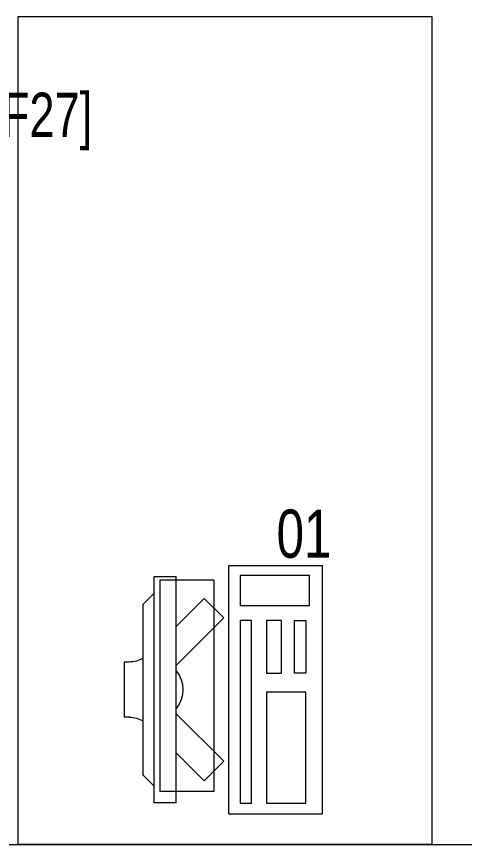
# Model space of a CAD drawing. Header units: millimetres. Extents: x -160614 to 59925, y -157025 to 0.
# Drawn here: x -40487 to -39675, y -115863 to -114363 of the extents above; entities that cross this region are included whole.
import ezdxf

# ---------------------------------------------------------------- set-up
doc = ezdxf.new("R2010")
doc.units = ezdxf.units.MM
doc.header["$LTSCALE"] = 8
for name, color, linetype, lineweight in [('72_EGR_BASE_TEXT', 9, 'Continuous', 5), ('72_EGR_EQP_TAG', 9, 'Continuous', 5), ('LOADING', 9, 'Continuous', 5), ('Walls', 9, 'Continuous', 5)]:
    doc.layers.add(name, color=color, linetype=linetype, lineweight=lineweight)
doc.styles.add('X3G_ENTITY_257CFD', font='swisscl.ttf', dxfattribs={"height": 200})
doc.styles.add('X3G_ENTITY_9F38', font='swisscl.ttf', dxfattribs={"height": 0.2})

# ---------------------------------------------------------------- blocks, each defined once
blk = doc.blocks.new('ITCWLS1-P')
at = {"layer": 'LOADING'}
for p, q in [((-0.17, 0.45), (-0.17, 0)), ((-0.17, 0.45), (0, 0.45)), ((0, 0.45), (0, 0)), ((-0.2651, 0.43, 0), (-0.3051, 0.43, 0)), ((-0.3051, 0.43, 0), (-0.3051, 0.02, 0)), ((-0.2651, 0.43, 0), (-0.2651, 0.02, 0)), ((-0.1496, 0.4305), (-0.1291, 0.4305)), ((-0.1291, 0.4305), (-0.1291, 0.4089)), ((-0.197, 0.4094), (-0.295, 0.4094)), ((-0.295, 0.0264), (-0.295, 0.4094)), ((-0.197, 0.0264), (-0.197, 0.4094)), ((-0.3251, 0.38, 0), (-0.3051, 0.4, 0)), ((-0.3251, 0.38, 0), (-0.3251, 0.07, 0)), ((-0.3503, 0.275), (-0.3596, 0.275)), ((-0.3596, 0.175), (-0.3596, 0.275)), ((-0.3503, 0.175), (-0.3596, 0.175)), ((-0.3251, 0.07, 0), (-0.3051, 0.05, 0)), ((-0.3051, 0.02, 0), (-0.2651, 0.02, 0)), ((-0.197, 0.0264), (-0.295, 0.0264)), ((-0.17, 0), (0, 0))]:
    blk.add_line(p, q, dxfattribs=at)
at = {"layer": 'LOADING', "extrusion": (2.48281e-10, 3.18408e-10, -1)}
for p, q in [((-0.2651, 0.3395), (-0.2144, 0.3902)), ((-0.1791, 0.3548), (-0.2144, 0.3902)), ((-0.2651, 0.2688), (-0.1791, 0.3548))]:
    blk.add_line(p, q, dxfattribs=at)
at = {"layer": 'LOADING', "extrusion": (2.48281e-10, -3.18408e-10, -1)}
for p, q in [((-0.2651, 0.1812), (-0.1791, 0.0952)), ((-0.2651, 0.1105), (-0.2144, 0.0598)), ((-0.1791, 0.0952), (-0.2144, 0.0598))]:
    blk.add_line(p, q, dxfattribs=at)
at = {"layer": 'LOADING'}
for points in [[(-0.1291, 0.4089), (-0.1291, 0.1), (-0.1496, 0.1), (-0.1496, 0.4305)], [(-0.1496, 0.1), (-0.1496, 0.1), (-0.1496, 0.1), (-0.1496, 0.1), (-0.1496, 0.1), (-0.1496, 0.1), (-0.1496, 0.1), (-0.1496, 0.1), (-0.1496, 0.1)], [(-0.1496, 0.1), (-0.1496, 0.1), (-0.1496, 0.1), (-0.1496, 0.1), (-0.1496, 0.1), (-0.1496, 0.1), (-0.1496, 0.1), (-0.1496, 0.1), (-0.1496, 0.1), (-0.1496, 0.1), (-0.1496, 0.1), (-0.1496, 0.1), (-0.1496, 0.1), (-0.1496, 0.1), (-0.1496, 0.1), (-0.1496, 0.1), (-0.1496, 0.1), (-0.1496, 0.1)], [(-0.1496, 0.1), (-0.1496, 0.1), (-0.1496, 0.1), (-0.1496, 0.1), (-0.1496, 0.1), (-0.1496, 0.1), (-0.1496, 0.1), (-0.1496, 0.1), (-0.1496, 0.1), (-0.1496, 0.1)], [(-0.1496, 0.1), (-0.1496, 0.1), (-0.1496, 0.1), (-0.1496, 0.1), (-0.1496, 0.1), (-0.1496, 0.1), (-0.1496, 0.1)], [(-0.1496, 0.1), (-0.1496, 0.1), (-0.1496, 0.1), (-0.1496, 0.1), (-0.1496, 0.1), (-0.1496, 0.1), (-0.1496, 0.1), (-0.1496, 0.1), (-0.1496, 0.1), (-0.1496, 0.1)], [(-0.1496, 0.1), (-0.1496, 0.1), (-0.1496, 0.1), (-0.1496, 0.1), (-0.1496, 0.1), (-0.1496, 0.1), (-0.1496, 0.1), (-0.1496, 0.1), (-0.1496, 0.1), (-0.1496, 0.1), (-0.1496, 0.1), (-0.1496, 0.1), (-0.1496, 0.1), (-0.1496, 0.1), (-0.1496, 0.1)], [(-0.1496, 0.1), (-0.1496, 0.1), (-0.1496, 0.1), (-0.1496, 0.1), (-0.1496, 0.1), (-0.1496, 0.1), (-0.1496, 0.1), (-0.1496, 0.1), (-0.1496, 0.1), (-0.1496, 0.1)], [(-0.1496, 0.1), (-0.1496, 0.1), (-0.1496, 0.1), (-0.1496, 0.1), (-0.1496, 0.1), (-0.1496, 0.1), (-0.1496, 0.1), (-0.1496, 0.1), (-0.1496, 0.1), (-0.1496, 0.1)], [(-0.1496, 0.1), (-0.1496, 0.1), (-0.1496, 0.1), (-0.1496, 0.1), (-0.1496, 0.1), (-0.1496, 0.1), (-0.1496, 0.1), (-0.1496, 0.1), (-0.1496, 0.1), (-0.1496, 0.1), (-0.1496, 0.1), (-0.1496, 0.1), (-0.1496, 0.1), (-0.1496, 0.1), (-0.1496, 0.1), (-0.1496, 0.1), (-0.1496, 0.1), (-0.1496, 0.1), (-0.1496, 0.1), (-0.1496, 0.1), (-0.1496, 0.1), (-0.1496, 0.1), (-0.1496, 0.1), (-0.1496, 0.1), (-0.1496, 0.1), (-0.1496, 0.1), (-0.1496, 0.1), (-0.1496, 0.1), (-0.1496, 0.1), (-0.1496, 0.1), (-0.1496, 0.1), (-0.1496, 0.1), (-0.1496, 0.1), (-0.1496, 0.1), (-0.1496, 0.1), (-0.1496, 0.1), (-0.1496, 0.1), (-0.1496, 0.1), (-0.1496, 0.1), (-0.1496, 0.1), (-0.1496, 0.1), (-0.1496, 0.1), (-0.1496, 0.1), (-0.1496, 0.1), (-0.1496, 0.1), (-0.1496, 0.1), (-0.1496, 0.1), (-0.1496, 0.1), (-0.1496, 0.1), (-0.1496, 0.1), (-0.1496, 0.1), (-0.1496, 0.1), (-0.1496, 0.1), (-0.1496, 0.1)], [(-0.1496, 0.1), (-0.1496, 0.1), (-0.1496, 0.1), (-0.1496, 0.1), (-0.1496, 0.1), (-0.1496, 0.1), (-0.1496, 0.1), (-0.1496, 0.1), (-0.1496, 0.1), (-0.1496, 0.1), (-0.1496, 0.1), (-0.1496, 0.1), (-0.1496, 0.1), (-0.1496, 0.1), (-0.1496, 0.1), (-0.1496, 0.1), (-0.1496, 0.1), (-0.1496, 0.1), (-0.1496, 0.1), (-0.1496, 0.1), (-0.1496, 0.1), (-0.1496, 0.1), (-0.1496, 0.1), (-0.1496, 0.1), (-0.1496, 0.1), (-0.1496, 0.1), (-0.1496, 0.1), (-0.1496, 0.1), (-0.1496, 0.1), (-0.1496, 0.1), (-0.1496, 0.1), (-0.1496, 0.1), (-0.1496, 0.1), (-0.1496, 0.1), (-0.1496, 0.1), (-0.1496, 0.1), (-0.1496, 0.1), (-0.1496, 0.1), (-0.1496, 0.1), (-0.1496, 0.1), (-0.1496, 0.1), (-0.1496, 0.1), (-0.1496, 0.1), (-0.1496, 0.1), (-0.1496, 0.1), (-0.1496, 0.1), (-0.1496, 0.1), (-0.1496, 0.1), (-0.1496, 0.1), (-0.1496, 0.1), (-0.1496, 0.1), (-0.1496, 0.1), (-0.1496, 0.1), (-0.1496, 0.1), (-0.1496, 0.1), (-0.1496, 0.1), (-0.1496, 0.1), (-0.1496, 0.1), (-0.1496, 0.1), (-0.1496, 0.1), (-0.1496, 0.1), (-0.1496, 0.1), (-0.1496, 0.1), (-0.1496, 0.1), (-0.1496, 0.1), (-0.1496, 0.1), (-0.1496, 0.1), (-0.1496, 0.1), (-0.1496, 0.1), (-0.1496, 0.1), (-0.1496, 0.1), (-0.1496, 0.1), (-0.1496, 0.1), (-0.1496, 0.1), (-0.1496, 0.1), (-0.1496, 0.1), (-0.1496, 0.1), (-0.1496, 0.1), (-0.1496, 0.1), (-0.1496, 0.1), (-0.1496, 0.1), (-0.1496, 0.1), (-0.1496, 0.1), (-0.1496, 0.1), (-0.1496, 0.1), (-0.1496, 0.1), (-0.1496, 0.1), (-0.1496, 0.1), (-0.1496, 0.1)], [(-0.1496, 0.1), (-0.1496, 0.1), (-0.1496, 0.1), (-0.1496, 0.1), (-0.1496, 0.1), (-0.1496, 0.1), (-0.1496, 0.1), (-0.1496, 0.1), (-0.1496, 0.1), (-0.1496, 0.1), (-0.1496, 0.1), (-0.1496, 0.1)], [(-0.1496, 0.1), (-0.1496, 0.1), (-0.1496, 0.1), (-0.1496, 0.1), (-0.1496, 0.1), (-0.1496, 0.1), (-0.1496, 0.1)], [(-0.1496, 0.1), (-0.1496, 0.1), (-0.1496, 0.1), (-0.1496, 0.1), (-0.1496, 0.1), (-0.1496, 0.1), (-0.1496, 0.1), (-0.1496, 0.1), (-0.1496, 0.1), (-0.1496, 0.1), (-0.1496, 0.1), (-0.1496, 0.1), (-0.1496, 0.1), (-0.1496, 0.1), (-0.1496, 0.1), (-0.1496, 0.1), (-0.1496, 0.1)], [(-0.1496, 0.1), (-0.1496, 0.1), (-0.1496, 0.1), (-0.1496, 0.1), (-0.1496, 0.1), (-0.1496, 0.1), (-0.1496, 0.1), (-0.1496, 0.1), (-0.1496, 0.1), (-0.1496, 0.1), (-0.1496, 0.1), (-0.1496, 0.1), (-0.1496, 0.1), (-0.1496, 0.1), (-0.1496, 0.1), (-0.1496, 0.1), (-0.1496, 0.1), (-0.1496, 0.1), (-0.1496, 0.1), (-0.1496, 0.1), (-0.1496, 0.1), (-0.1496, 0.1), (-0.1496, 0.1), (-0.1496, 0.1), (-0.1496, 0.1), (-0.1496, 0.1), (-0.1496, 0.1), (-0.1496, 0.1), (-0.1496, 0.1), (-0.1496, 0.1), (-0.1496, 0.1), (-0.1496, 0.1), (-0.1496, 0.1), (-0.1496, 0.1), (-0.1496, 0.1), (-0.1496, 0.1), (-0.1496, 0.1), (-0.1496, 0.1), (-0.1496, 0.1), (-0.1496, 0.1), (-0.1496, 0.1), (-0.1496, 0.1), (-0.1496, 0.1), (-0.1496, 0.1), (-0.1496, 0.1), (-0.1496, 0.1), (-0.1496, 0.1), (-0.1496, 0.1), (-0.1496, 0.1), (-0.1496, 0.1), (-0.1496, 0.1), (-0.1496, 0.1), (-0.1496, 0.1), (-0.1496, 0.1), (-0.1496, 0.1), (-0.1496, 0.1), (-0.1496, 0.1), (-0.1496, 0.1), (-0.1496, 0.1), (-0.1496, 0.1), (-0.1496, 0.1), (-0.1496, 0.1), (-0.1496, 0.1), (-0.1496, 0.1), (-0.1496, 0.1), (-0.1496, 0.1), (-0.1496, 0.1), (-0.1496, 0.1), (-0.1496, 0.1), (-0.1496, 0.1), (-0.1496, 0.1), (-0.1496, 0.1), (-0.1496, 0.1), (-0.1496, 0.1), (-0.1496, 0.1), (-0.1496, 0.1), (-0.1496, 0.1), (-0.1496, 0.1), (-0.1496, 0.1), (-0.1496, 0.1), (-0.1496, 0.1), (-0.1496, 0.1), (-0.1496, 0.1), (-0.1496, 0.1), (-0.1496, 0.1), (-0.1496, 0.1), (-0.1496, 0.1), (-0.1496, 0.1), (-0.1496, 0.1), (-0.1496, 0.1), (-0.1496, 0.1), (-0.1496, 0.1), (-0.1496, 0.1), (-0.1496, 0.1), (-0.1496, 0.1), (-0.1496, 0.1), (-0.1496, 0.1), (-0.1496, 0.1), (-0.1496, 0.1), (-0.1496, 0.1), (-0.1496, 0.1), (-0.1496, 0.1), (-0.1496, 0.1), (-0.1496, 0.1), (-0.1496, 0.1), (-0.1496, 0.1), (-0.1496, 0.1), (-0.1496, 0.1), (-0.1496, 0.1), (-0.1496, 0.1), (-0.1496, 0.1)], [(-0.1496, 0.1), (-0.1496, 0.1), (-0.1496, 0.1), (-0.1496, 0.1), (-0.1496, 0.1), (-0.1496, 0.1), (-0.1496, 0.1), (-0.1496, 0.1)]]:
    blk.add_lwpolyline(points, dxfattribs=at)
for points in [[(-0.1019, 0.4305), (-0.0304, 0.4305), (-0.0304, 0.2294), (-0.1019, 0.2294)], [(-0.1019, 0.1954), (-0.0747, 0.1954), (-0.0747, 0.1), (-0.1019, 0.1)], [(-0.0304, 0.1954), (-0.0508, 0.1954), (-0.0508, 0.1), (-0.0304, 0.1)], [(-0.1496, 0.1), (-0.1496, 0.1), (-0.1496, 0.1), (-0.1496, 0.1), (-0.1496, 0.1), (-0.1496, 0.1), (-0.1496, 0.1), (-0.1496, 0.1), (-0.1496, 0.1), (-0.1496, 0.1), (-0.1496, 0.1), (-0.1496, 0.1), (-0.1496, 0.1), (-0.1496, 0.1), (-0.1496, 0.1), (-0.1496, 0.1), (-0.1496, 0.1), (-0.1496, 0.1), (-0.1496, 0.1), (-0.1496, 0.1), (-0.1496, 0.1), (-0.1496, 0.1), (-0.1496, 0.1), (-0.1496, 0.1), (-0.1496, 0.1), (-0.1496, 0.1), (-0.1496, 0.1), (-0.1496, 0.1), (-0.1496, 0.1), (-0.1496, 0.1), (-0.1496, 0.1), (-0.1496, 0.1), (-0.1496, 0.1), (-0.1496, 0.1), (-0.1496, 0.1), (-0.1496, 0.1), (-0.1496, 0.1), (-0.1496, 0.1), (-0.1496, 0.1), (-0.1496, 0.1), (-0.1496, 0.1), (-0.1496, 0.1), (-0.1496, 0.1), (-0.1496, 0.1), (-0.1496, 0.1), (-0.1496, 0.1), (-0.1496, 0.1), (-0.1496, 0.1), (-0.1496, 0.1), (-0.1496, 0.1), (-0.1496, 0.1), (-0.1496, 0.1), (-0.1496, 0.1), (-0.1496, 0.1), (-0.1496, 0.1), (-0.1496, 0.1), (-0.1496, 0.1), (-0.1496, 0.1), (-0.1496, 0.1), (-0.1496, 0.1), (-0.1496, 0.1), (-0.1496, 0.1), (-0.1496, 0.1), (-0.1496, 0.1), (-0.1496, 0.1), (-0.1496, 0.1), (-0.1496, 0.1), (-0.1496, 0.1), (-0.1496, 0.1), (-0.1496, 0.1), (-0.1496, 0.1), (-0.1496, 0.1), (-0.1496, 0.1), (-0.1496, 0.1), (-0.1496, 0.1), (-0.1496, 0.1), (-0.1496, 0.1), (-0.1496, 0.1), (-0.1496, 0.1), (-0.1496, 0.1), (-0.1496, 0.1), (-0.1496, 0.1), (-0.1496, 0.1), (-0.1496, 0.1), (-0.1496, 0.1), (-0.1496, 0.1), (-0.1496, 0.1), (-0.1496, 0.1), (-0.1496, 0.1), (-0.1496, 0.1), (-0.1496, 0.1), (-0.1496, 0.1), (-0.1496, 0.1), (-0.1496, 0.1), (-0.1496, 0.1), (-0.1496, 0.1), (-0.1496, 0.1), (-0.1496, 0.1), (-0.1496, 0.1), (-0.1496, 0.1), (-0.1496, 0.1), (-0.1496, 0.1), (-0.1496, 0.1), (-0.1496, 0.1), (-0.1496, 0.1), (-0.1496, 0.1), (-0.1496, 0.1), (-0.1496, 0.1), (-0.1496, 0.1), (-0.1496, 0.1), (-0.1496, 0.1), (-0.1496, 0.1), (-0.1496, 0.1), (-0.1496, 0.1), (-0.1496, 0.1), (-0.1496, 0.1), (-0.1496, 0.1), (-0.1496, 0.1), (-0.1496, 0.1), (-0.1496, 0.1), (-0.1496, 0.1), (-0.1496, 0.1), (-0.1496, 0.1), (-0.1496, 0.1), (-0.1496, 0.1), (-0.1496, 0.1), (-0.1496, 0.1), (-0.1496, 0.1), (-0.1496, 0.1), (-0.1496, 0.1), (-0.1496, 0.1), (-0.1496, 0.1), (-0.1496, 0.1), (-0.1496, 0.1), (-0.1496, 0.1), (-0.1496, 0.1), (-0.1496, 0.1), (-0.1496, 0.1), (-0.1496, 0.1), (-0.1496, 0.1), (-0.1496, 0.1), (-0.1496, 0.1), (-0.1496, 0.1), (-0.1496, 0.1), (-0.1496, 0.1), (-0.1496, 0.1), (-0.1496, 0.1), (-0.1496, 0.1), (-0.1496, 0.1), (-0.1496, 0.1), (-0.1496, 0.1), (-0.1496, 0.1), (-0.1496, 0.1), (-0.1496, 0.1), (-0.1496, 0.1), (-0.1496, 0.1), (-0.1496, 0.1), (-0.1496, 0.1), (-0.1496, 0.1), (-0.1496, 0.1), (-0.1496, 0.1), (-0.1496, 0.1), (-0.1496, 0.1), (-0.1496, 0.1), (-0.1496, 0.1), (-0.1496, 0.1), (-0.1496, 0.1), (-0.1496, 0.1), (-0.1496, 0.1), (-0.1496, 0.1), (-0.1496, 0.1), (-0.1496, 0.1), (-0.1496, 0.1), (-0.1496, 0.1), (-0.1496, 0.1), (-0.1496, 0.1), (-0.1496, 0.1), (-0.1496, 0.1), (-0.1496, 0.1), (-0.1496, 0.1), (-0.1496, 0.1), (-0.1496, 0.1), (-0.1496, 0.1), (-0.1496, 0.1), (-0.1496, 0.1), (-0.1496, 0.1), (-0.1496, 0.1), (-0.1496, 0.1), (-0.1496, 0.1), (-0.1496, 0.1), (-0.1496, 0.1), (-0.1496, 0.1), (-0.1496, 0.1), (-0.1496, 0.1), (-0.1496, 0.1), (-0.1496, 0.1), (-0.1496, 0.1), (-0.1496, 0.1), (-0.1496, 0.1), (-0.1496, 0.1), (-0.1496, 0.1), (-0.1496, 0.1), (-0.1496, 0.1), (-0.1496, 0.1), (-0.1496, 0.1), (-0.1496, 0.1), (-0.1496, 0.1), (-0.1496, 0.1), (-0.1496, 0.1), (-0.1496, 0.1), (-0.1496, 0.1), (-0.1496, 0.1), (-0.1496, 0.1), (-0.1496, 0.1), (-0.1496, 0.1), (-0.1496, 0.1), (-0.1496, 0.1), (-0.1496, 0.1), (-0.1496, 0.1), (-0.1496, 0.1), (-0.1496, 0.1), (-0.1496, 0.1), (-0.1496, 0.1), (-0.1496, 0.1), (-0.1496, 0.1), (-0.1496, 0.1), (-0.1496, 0.1), (-0.1496, 0.1), (-0.1496, 0.1), (-0.1496, 0.1), (-0.1496, 0.1), (-0.1496, 0.1), (-0.1496, 0.1), (-0.1496, 0.1), (-0.1496, 0.1), (-0.1496, 0.1), (-0.1496, 0.1), (-0.1496, 0.1), (-0.1496, 0.1), (-0.1496, 0.1), (-0.1496, 0.1), (-0.1496, 0.1), (-0.1496, 0.1), (-0.1496, 0.1), (-0.1496, 0.1), (-0.1496, 0.1), (-0.1496, 0.1), (-0.1496, 0.1), (-0.1496, 0.1), (-0.1496, 0.1), (-0.1496, 0.1), (-0.1496, 0.1), (-0.1496, 0.1), (-0.1496, 0.1), (-0.1496, 0.1), (-0.1496, 0.1), (-0.1496, 0.1), (-0.1496, 0.1), (-0.1496, 0.1), (-0.1496, 0.1), (-0.1496, 0.1), (-0.1496, 0.1), (-0.1496, 0.1), (-0.1496, 0.1), (-0.1496, 0.1), (-0.1496, 0.1), (-0.1496, 0.1), (-0.1496, 0.1), (-0.1496, 0.1), (-0.1496, 0.1), (-0.1496, 0.1), (-0.1496, 0.1), (-0.1496, 0.1), (-0.1496, 0.1), (-0.1496, 0.1), (-0.1496, 0.1), (-0.1496, 0.1)], [(-0.1496, 0.1), (-0.1496, 0.1), (-0.1496, 0.1), (-0.1496, 0.1), (-0.1496, 0.1), (-0.1496, 0.1), (-0.1496, 0.1), (-0.1496, 0.1), (-0.1496, 0.1), (-0.1496, 0.1), (-0.1496, 0.1), (-0.1496, 0.1), (-0.1496, 0.1), (-0.1496, 0.1), (-0.1496, 0.1), (-0.1496, 0.1), (-0.1496, 0.1), (-0.1496, 0.1), (-0.1496, 0.1), (-0.1496, 0.1), (-0.1496, 0.1), (-0.1496, 0.1), (-0.1496, 0.1), (-0.1496, 0.1), (-0.1496, 0.1), (-0.1496, 0.1), (-0.1496, 0.1), (-0.1496, 0.1), (-0.1496, 0.1), (-0.1496, 0.1), (-0.1496, 0.1), (-0.1496, 0.1), (-0.1496, 0.1), (-0.1496, 0.1), (-0.1496, 0.1), (-0.1496, 0.1), (-0.1496, 0.1), (-0.1496, 0.1), (-0.1496, 0.1), (-0.1496, 0.1), (-0.1496, 0.1), (-0.1496, 0.1), (-0.1496, 0.1), (-0.1496, 0.1), (-0.1496, 0.1), (-0.1496, 0.1), (-0.1496, 0.1), (-0.1496, 0.1), (-0.1496, 0.1), (-0.1496, 0.1), (-0.1496, 0.1), (-0.1496, 0.1), (-0.1496, 0.1), (-0.1496, 0.1), (-0.1496, 0.1), (-0.1496, 0.1), (-0.1496, 0.1), (-0.1496, 0.1), (-0.1496, 0.1), (-0.1496, 0.1), (-0.1496, 0.1), (-0.1496, 0.1), (-0.1496, 0.1), (-0.1496, 0.1), (-0.1496, 0.1), (-0.1496, 0.1), (-0.1496, 0.1), (-0.1496, 0.1), (-0.1496, 0.1), (-0.1496, 0.1), (-0.1496, 0.1), (-0.1496, 0.1), (-0.1496, 0.1), (-0.1496, 0.1), (-0.1496, 0.1), (-0.1496, 0.1), (-0.1496, 0.1), (-0.1496, 0.1), (-0.1496, 0.1), (-0.1496, 0.1), (-0.1496, 0.1), (-0.1496, 0.1), (-0.1496, 0.1), (-0.1496, 0.1), (-0.1496, 0.1), (-0.1496, 0.1), (-0.1496, 0.1), (-0.1496, 0.1), (-0.1496, 0.1), (-0.1496, 0.1), (-0.1496, 0.1), (-0.1496, 0.1), (-0.1496, 0.1), (-0.1496, 0.1), (-0.1496, 0.1), (-0.1496, 0.1), (-0.1496, 0.1), (-0.1496, 0.1), (-0.1496, 0.1), (-0.1496, 0.1), (-0.1496, 0.1), (-0.1496, 0.1), (-0.1496, 0.1), (-0.1496, 0.1), (-0.1496, 0.1), (-0.1496, 0.1), (-0.1496, 0.1), (-0.1496, 0.1), (-0.1496, 0.1), (-0.1496, 0.1), (-0.1496, 0.1), (-0.1496, 0.1), (-0.1496, 0.1), (-0.1496, 0.1), (-0.1496, 0.1), (-0.1496, 0.1), (-0.1496, 0.1), (-0.1496, 0.1), (-0.1496, 0.1), (-0.1496, 0.1), (-0.1496, 0.1), (-0.1496, 0.1), (-0.1496, 0.1), (-0.1496, 0.1), (-0.1496, 0.1), (-0.1496, 0.1), (-0.1496, 0.1), (-0.1496, 0.1), (-0.1496, 0.1), (-0.1496, 0.1), (-0.1496, 0.1), (-0.1496, 0.1), (-0.1496, 0.1), (-0.1496, 0.1), (-0.1496, 0.1), (-0.1496, 0.1), (-0.1496, 0.1), (-0.1496, 0.1), (-0.1496, 0.1), (-0.1496, 0.1), (-0.1496, 0.1), (-0.1496, 0.1), (-0.1496, 0.1), (-0.1496, 0.1), (-0.1496, 0.1), (-0.1496, 0.1), (-0.1496, 0.1), (-0.1496, 0.1), (-0.1496, 0.1), (-0.1496, 0.1), (-0.1496, 0.1), (-0.1496, 0.1), (-0.1496, 0.1), (-0.1496, 0.1), (-0.1496, 0.1), (-0.1496, 0.1), (-0.1496, 0.1), (-0.1496, 0.1), (-0.1496, 0.1), (-0.1496, 0.1), (-0.1496, 0.1), (-0.1496, 0.1), (-0.1496, 0.1), (-0.1496, 0.1), (-0.1496, 0.1), (-0.1496, 0.1), (-0.1496, 0.1), (-0.1496, 0.1), (-0.1496, 0.1), (-0.1496, 0.1), (-0.1496, 0.1), (-0.1496, 0.1), (-0.1496, 0.1), (-0.1496, 0.1), (-0.1496, 0.1), (-0.1496, 0.1), (-0.1496, 0.1), (-0.1496, 0.1), (-0.1496, 0.1), (-0.1496, 0.1), (-0.1496, 0.1), (-0.1496, 0.1), (-0.1496, 0.1), (-0.1496, 0.1), (-0.1496, 0.1), (-0.1496, 0.1), (-0.1496, 0.1), (-0.1496, 0.1), (-0.1496, 0.1), (-0.1496, 0.1), (-0.1496, 0.1), (-0.1496, 0.1), (-0.1496, 0.1), (-0.1496, 0.1), (-0.1496, 0.1), (-0.1496, 0.1), (-0.1496, 0.1), (-0.1496, 0.1), (-0.1496, 0.1), (-0.1496, 0.1), (-0.1496, 0.1), (-0.1496, 0.1), (-0.1496, 0.1), (-0.1496, 0.1), (-0.1496, 0.1), (-0.1496, 0.1), (-0.1496, 0.1), (-0.1496, 0.1), (-0.1496, 0.1), (-0.1496, 0.1), (-0.1496, 0.1), (-0.1496, 0.1), (-0.1496, 0.1), (-0.1496, 0.1)], [(-0.1496, 0.1), (-0.1496, 0.1), (-0.1496, 0.1), (-0.1496, 0.1), (-0.1496, 0.1), (-0.1496, 0.1), (-0.1496, 0.1), (-0.1496, 0.1), (-0.1496, 0.1), (-0.1496, 0.1), (-0.1496, 0.1), (-0.1496, 0.1), (-0.1496, 0.1), (-0.1496, 0.1), (-0.1496, 0.1), (-0.1496, 0.1), (-0.1496, 0.1), (-0.1496, 0.1), (-0.1496, 0.1), (-0.1496, 0.1), (-0.1496, 0.1), (-0.1496, 0.1), (-0.1496, 0.1), (-0.1496, 0.1), (-0.1496, 0.1), (-0.1496, 0.1), (-0.1496, 0.1), (-0.1496, 0.1), (-0.1496, 0.1), (-0.1496, 0.1), (-0.1496, 0.1), (-0.1496, 0.1), (-0.1496, 0.1), (-0.1496, 0.1), (-0.1496, 0.1), (-0.1496, 0.1), (-0.1496, 0.1), (-0.1496, 0.1), (-0.1496, 0.1), (-0.1496, 0.1), (-0.1496, 0.1), (-0.1496, 0.1), (-0.1496, 0.1), (-0.1496, 0.1), (-0.1496, 0.1), (-0.1496, 0.1), (-0.1496, 0.1), (-0.1496, 0.1), (-0.1496, 0.1), (-0.1496, 0.1), (-0.1496, 0.1), (-0.1496, 0.1), (-0.1496, 0.1), (-0.1496, 0.1), (-0.1496, 0.1), (-0.1496, 0.1), (-0.1496, 0.1), (-0.1496, 0.1), (-0.1496, 0.1), (-0.1496, 0.1), (-0.1496, 0.1), (-0.1496, 0.1), (-0.1496, 0.1), (-0.1496, 0.1), (-0.1496, 0.1), (-0.1496, 0.1), (-0.1496, 0.1), (-0.1496, 0.1), (-0.1496, 0.1), (-0.1496, 0.1), (-0.1496, 0.1), (-0.1496, 0.1), (-0.1496, 0.1), (-0.1496, 0.1), (-0.1496, 0.1), (-0.1496, 0.1), (-0.1496, 0.1), (-0.1496, 0.1), (-0.1496, 0.1), (-0.1496, 0.1), (-0.1496, 0.1), (-0.1496, 0.1), (-0.1496, 0.1), (-0.1496, 0.1), (-0.1496, 0.1), (-0.1496, 0.1), (-0.1496, 0.1), (-0.1496, 0.1), (-0.1496, 0.1), (-0.1496, 0.1), (-0.1496, 0.1), (-0.1496, 0.1), (-0.1496, 0.1), (-0.1496, 0.1), (-0.1496, 0.1), (-0.1496, 0.1), (-0.1496, 0.1), (-0.1496, 0.1), (-0.1496, 0.1), (-0.1496, 0.1), (-0.1496, 0.1), (-0.1496, 0.1), (-0.1496, 0.1), (-0.1496, 0.1), (-0.1496, 0.1), (-0.1496, 0.1), (-0.1496, 0.1), (-0.1496, 0.1), (-0.1496, 0.1), (-0.1496, 0.1), (-0.1496, 0.1), (-0.1496, 0.1), (-0.1496, 0.1), (-0.1496, 0.1), (-0.1496, 0.1), (-0.1496, 0.1), (-0.1496, 0.1), (-0.1496, 0.1), (-0.1496, 0.1), (-0.1496, 0.1), (-0.1496, 0.1), (-0.1496, 0.1), (-0.1496, 0.1), (-0.1496, 0.1), (-0.1496, 0.1), (-0.1496, 0.1), (-0.1496, 0.1), (-0.1496, 0.1), (-0.1496, 0.1), (-0.1496, 0.1), (-0.1496, 0.1), (-0.1496, 0.1), (-0.1496, 0.1), (-0.1496, 0.1), (-0.1496, 0.1), (-0.1496, 0.1), (-0.1496, 0.1), (-0.1496, 0.1), (-0.1496, 0.1), (-0.1496, 0.1), (-0.1496, 0.1), (-0.1496, 0.1), (-0.1496, 0.1), (-0.1496, 0.1), (-0.1496, 0.1), (-0.1496, 0.1), (-0.1496, 0.1), (-0.1496, 0.1), (-0.1496, 0.1), (-0.1496, 0.1), (-0.1496, 0.1), (-0.1496, 0.1), (-0.1496, 0.1), (-0.1496, 0.1), (-0.1496, 0.1), (-0.1496, 0.1), (-0.1496, 0.1), (-0.1496, 0.1), (-0.1496, 0.1), (-0.1496, 0.1), (-0.1496, 0.1), (-0.1496, 0.1), (-0.1496, 0.1), (-0.1496, 0.1), (-0.1496, 0.1), (-0.1496, 0.1), (-0.1496, 0.1), (-0.1496, 0.1), (-0.1496, 0.1), (-0.1496, 0.1), (-0.1496, 0.1), (-0.1496, 0.1), (-0.1496, 0.1), (-0.1496, 0.1), (-0.1496, 0.1), (-0.1496, 0.1), (-0.1496, 0.1), (-0.1496, 0.1), (-0.1496, 0.1), (-0.1496, 0.1), (-0.1496, 0.1), (-0.1496, 0.1), (-0.1496, 0.1), (-0.1496, 0.1), (-0.1496, 0.1), (-0.1496, 0.1), (-0.1496, 0.1), (-0.1496, 0.1), (-0.1496, 0.1), (-0.1496, 0.1), (-0.1496, 0.1), (-0.1496, 0.1), (-0.1496, 0.1), (-0.1496, 0.1), (-0.1496, 0.1), (-0.1496, 0.1), (-0.1496, 0.1), (-0.1496, 0.1), (-0.1496, 0.1), (-0.1496, 0.1), (-0.1496, 0.1), (-0.1496, 0.1), (-0.1496, 0.1), (-0.1496, 0.1), (-0.1496, 0.1), (-0.1496, 0.1), (-0.1496, 0.1), (-0.1496, 0.1), (-0.1496, 0.1), (-0.1496, 0.1), (-0.1496, 0.1), (-0.1496, 0.1), (-0.1496, 0.1), (-0.1496, 0.1), (-0.1496, 0.1), (-0.1496, 0.1), (-0.1496, 0.1), (-0.1496, 0.1), (-0.1496, 0.1)], [(-0.1496, 0.0727), (-0.0236, 0.0727), (-0.0236, 0.0182), (-0.1496, 0.0182)]]:
    blk.add_lwpolyline(points, close=True, dxfattribs=at)
for centre, radius, start, end in [((-0.3503, 0.325), 0.05, 270, 300.3093), ((-0.3089, 0.225), 0.0556, 321.9431, 38.0569), ((-0.3503, 0.125), 0.05, 59.6907, 90)]:
    blk.add_arc(centre, radius, start, end, dxfattribs=at)
blk = doc.blocks.new('1stF')
at = {"layer": 'LOADING', "color": 9, "elevation": 0}
blk.add_lwpolyline([(-39734.4, -115862.6), (-40484.4, -115862.6), (-40484.4, -114362.6), (-39734.4, -114362.6)], close=True, dxfattribs=at)
at = {"layer": 'Walls', "color": 9}
blk.add_line((-40720.8, -115862.6, 0.1), (-38952.3, -115862.6, 0.1), dxfattribs=at)
at = {"layer": 'LOADING', "color": 9, "extrusion": (8.01373e-06, -1.9399e-16, 1), "xscale": -1000.000000000012, "yscale": 1000.000000000012, "zscale": 1000.000000000012, "rotation": 180}
blk.add_blockref('ITCWLS1-P', (-39932.5, -115357.1, -0.3), dxfattribs=at)
at = {"layer": '72_EGR_BASE_TEXT', "color": 9, "insert": (-40532.1, -114500.6, 0.1), "char_height": 80, "attachment_point": 2, "style": 'X3G_ENTITY_9F38'}
blk.add_mtext('[OPDF27]', dxfattribs=at)
at = {"layer": '72_EGR_EQP_TAG', "color": 9, "insert": (-39966.1, -115255.8, 0), "char_height": 87.47, "attachment_point": 2, "style": 'X3G_ENTITY_257CFD'}
blk.add_mtext('01', dxfattribs=at)

msp = doc.modelspace()

# ---------------------------------------------------------------- block references
at = {"layer": '72_EGR_EQP_TAG'}
msp.add_blockref('1stF', (0, 0), dxfattribs=at)

doc.saveas('drawing.dxf')
